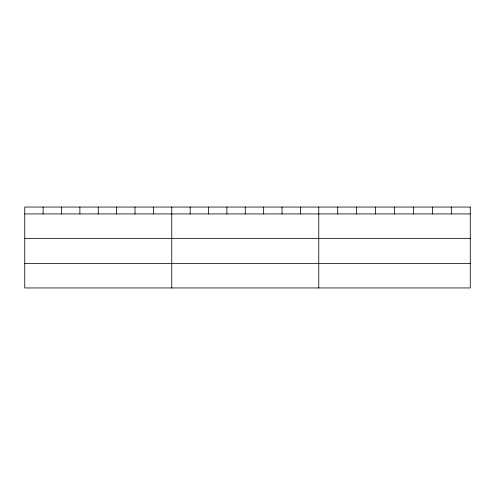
<?xml version="1.0" encoding="UTF-8"?>
<svg xmlns="http://www.w3.org/2000/svg" width="495" height="495" viewBox="0 0 495 495"><rect width="100%" height="100%" fill="white"/><g stroke="black" fill="none" stroke-linecap="round" stroke-linejoin="round"><path stroke-width="0.74" d="M24.75 213.933L470.25 213.933M24.75 238.355L470.25 238.355M24.75 263.519L470.25 263.519M451.316 207.052L451.316 213.933M432.382 207.052L432.382 213.933M413.449 207.052L413.449 213.933M394.515 207.052L394.515 213.933M375.581 207.052L375.581 213.933M356.647 207.052L356.647 213.933M337.714 207.052L337.714 213.933M318.78 207.052L318.78 287.948M300.403 207.052L300.403 213.933M282.026 207.052L282.026 213.933M263.649 207.052L263.649 213.933M245.273 207.052L245.273 213.933M226.896 207.052L226.896 213.933M208.519 207.052L208.519 213.933M190.142 207.052L190.142 213.933M171.765 207.052L171.765 287.948M153.388 207.052L153.388 213.933M135.011 207.052L135.011 213.933M116.634 207.052L116.634 213.933M98.258 207.052L98.258 213.933M79.881 207.052L79.881 213.933M61.504 207.052L61.504 213.933M43.127 207.052L43.127 213.933M470.25 207.052L24.75 207.052L24.75 287.948L470.25 287.948L470.25 207.052"/></g></svg>
